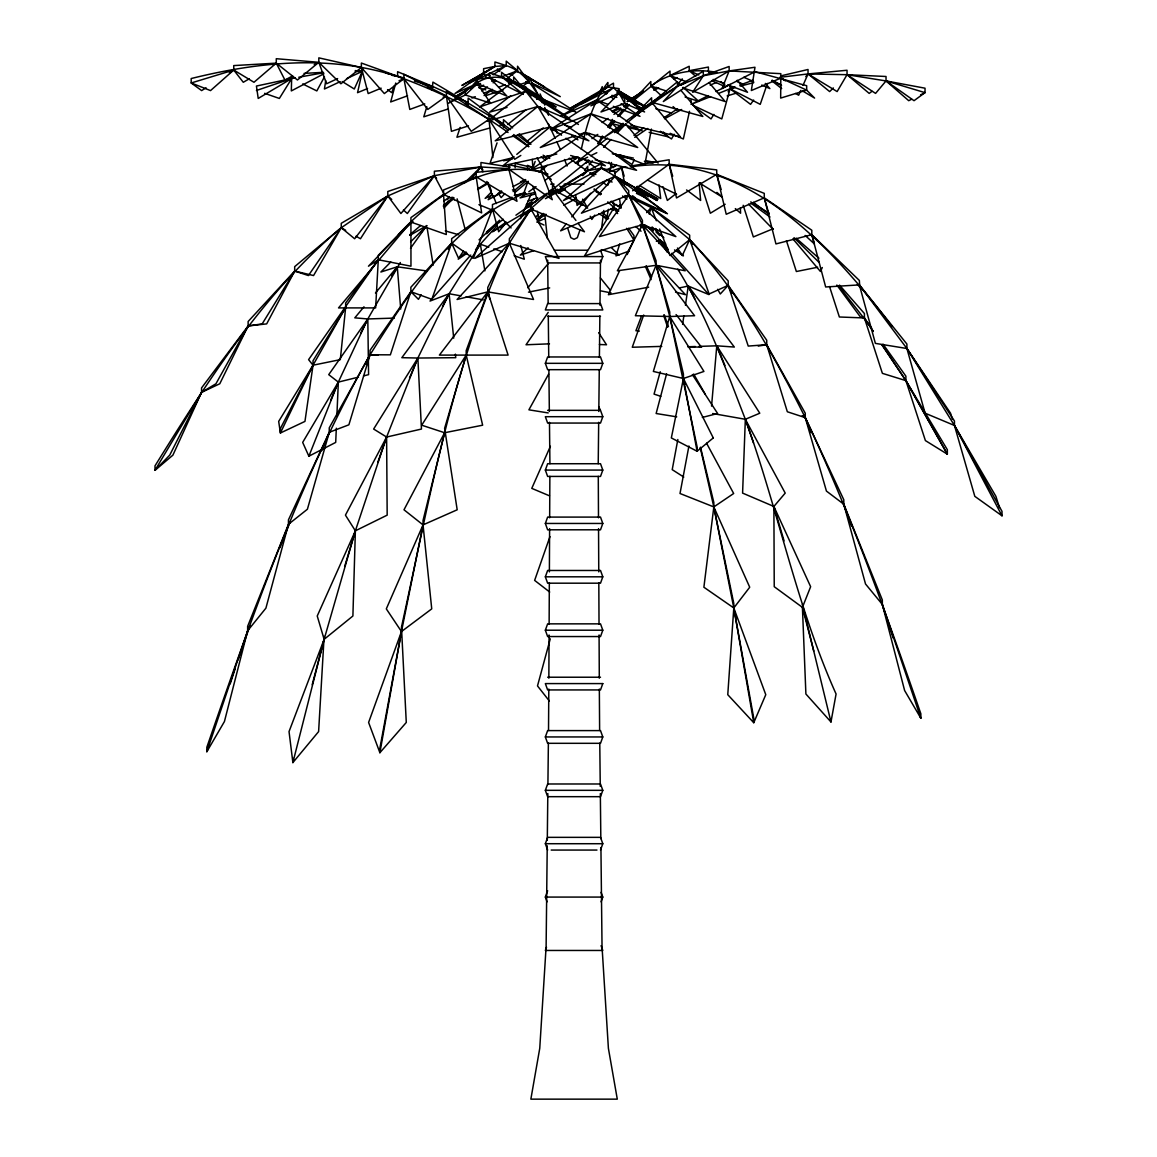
<?xml version="1.0" encoding="UTF-8"?>
<svg xmlns="http://www.w3.org/2000/svg" width="1157" height="1157" viewBox="0 0 1157 1157"><rect width="100%" height="100%" fill="white"/><g stroke="black" fill="none" stroke-linecap="round" stroke-linejoin="round"><path stroke-width="1.5" d="M548.808 689.051L548.519 730.501M548.852 678.233L549.069 634.976M549.127 624.158L549.329 582.694M549.387 571.876L549.604 528.619M549.662 517.801L549.864 476.337M625.995 121.21L651.608 102.264L677.452 86.197L703.297 75.755L729.141 70.924L780.83 73.672L780.671 98.085L806.675 90.145L814.6 98.085L802.322 90.825M547.232 845.781L546.118 946.643L539.755 1048.314L530.861 1099.15L617.288 1099.15L608.394 1048.314L602.03 946.643L600.931 847.575M547.29 840.372L547.811 793.543M547.912 784.533L548.375 743.112M598.227 463.726L598.675 422.291M598.805 411.487L599.268 370.052M599.398 357.455L599.861 316.02M599.977 305.217L600.483 260.18M497.163 225.499L480.343 244.228L449.104 293.762L417.865 358.034L386.612 437.042L355.373 530.817L352.899 616.001L324.134 639.329L289.033 731.6L292.88 762.593L318.609 731.6L324.134 636.364M291.723 75.552L291.318 90.926L323.917 73.759M698.929 346.406L716.79 345.813L759.773 413.223L745.339 419.282L742.592 493.099L773.888 506.462L810.638 586.7L802.423 607.367L805.894 693.998L830.972 721.968L836.077 693.998C796.349 605.632 778.357 510.063 745.339 419.282C725.453 368.215 706.985 315.847 677.785 269.176M336.325 428.22L335.704 442.408L308.876 456.205L302.671 442.408L338.336 382.099L367.81 318.956L400.322 262.523M336.875 415.797L338.336 382.099L328.733 374.651L367.81 318.956L394.363 318.088M711.555 406.121L716.79 345.813L734.333 347.057L688.256 286.054L679.419 287.919M467.818 106.126L468.195 98.114L510.541 129.598M601.423 229.708L603.824 210.429M682.616 324.394L683.888 315.687M685.436 305.231L688.256 286.054L708.894 294.587L671.711 253.325M325.724 80.571L324.437 89.002L340.216 81.641M608.032 185.062L608.828 179.856M610.144 171.178L611.475 162.501M651.405 129.078L644.883 164.482L619.762 154.705M677.843 439.501L672.217 469.655L683.787 477.06M688.921 446.009L680.012 493.504L713.826 506.925L749.722 587.235L733.798 607.96L727.767 694.692L753.757 722.72L765.775 694.692L733.798 607.96L713.826 506.925L700.245 447.557M577.95 164.713L579.353 157.641M608.466 209.316L606.398 219.454L602.797 215.535M658.926 243.534L659.707 240.005L647.819 226.541M580.004 229.954L577.343 237.691L574.074 239.282L570.806 237.691L567.841 228.609M689.514 111.332L683.339 138.97L670.163 133.315M432.082 89.971L432.906 82.104L503.483 124.161L503.657 127.429M581.32 149.181C586.556 125.737 592.89 101.802 607.859 82.494L607.859 86.934L602.233 91.085L560.523 116.365L596.607 100.052L608.278 104.448M312.188 684.756L324.134 639.329L355.373 530.817L387.176 515.14L386.612 437.042L373.639 429.045L417.865 358.034L455.757 357.687L455.381 354.129M666.62 373.725L656.135 413.512L676.715 416.838M395.752 83.029L390.676 101.946L407.568 95.785M550.269 638.852L537.499 685.927L549.315 700.94M660.228 371.744L654.052 394.118L660.806 396.316M512.059 197.225L492.463 204.529L492.463 208.969L451.664 238.646L451.664 243.1L410.865 287.24L410.865 291.694L370.052 350.311L370.052 354.765L329.253 427.844L329.253 432.299L307.4 509.239L288.455 524.295L247.641 626.327L247.641 630.767L224.429 721.534L206.843 751.717L206.843 747.263C253.094 613.311 300.198 478.608 370.052 354.765C409.78 291.81 453.284 222.014 525.423 193.103M644.839 229.028L645.808 225.716M649.207 214.132L651.131 207.508L631.867 198.266M426.832 106.719L423.795 116.814L447.701 109.134M431.894 89.913L432.906 86.558L397.603 71.705L397.603 76.145L404.328 78.126M344.612 566.641L355.373 530.817L345.437 515.14L386.612 437.042L421.466 429.045L417.865 358.034L401.841 357.687L449.104 293.762L461.05 295.888M619.776 243.794L615.972 255.842L629.437 250.968M460.139 127.357L456.914 137.264L489.686 128.037M467.124 105.866L468.195 102.554L432.906 86.558L414.408 81.106M230.2 683.859L235.261 668.442M238.082 659.88L249.854 625.923M497.047 142.889L490.018 163.325L512.667 157.757M767.395 83.449L760.236 104.347L730.053 88.8L718.685 93.355M377.775 462.323L386.612 437.042M549.965 536.602L534.635 580.395L549.705 592.037M394.103 86.066L391.775 92.676L387.566 89.624M643.697 315.022L632.272 347.245L661.761 346.391M527.954 181.548L523.138 194.969L535.431 192.351M532.162 169.804L535.17 161.416M545.352 363.327L547.637 356.963L600.512 356.963L602.797 363.327L600.512 369.676L547.637 369.676L545.352 363.327L602.797 363.327M602.797 256.579L600.512 262.928L547.637 262.928L545.352 256.579L602.797 256.579L600.512 250.216M545.352 470.075L547.637 463.726L600.512 463.726L602.797 470.075L600.512 476.424L547.637 476.424L545.352 470.075L602.797 470.075M545.352 523.456L547.637 517.092L600.512 517.092L602.797 523.456L600.512 529.805L547.637 529.805L545.352 523.456L602.797 523.456M545.352 576.822L547.637 570.473L600.512 570.473L602.797 576.822L600.512 583.186L547.637 583.186L545.352 576.822L602.797 576.822M602.797 416.694L600.512 423.057L547.637 423.057L545.352 416.694L602.797 416.694L600.512 410.345L547.637 410.345M545.352 630.203L547.637 623.854L600.512 623.854L602.797 630.203L600.512 636.552L547.637 636.552L545.352 630.203L602.797 630.203M545.352 736.951L547.637 730.602L600.512 730.602L602.797 736.951L600.512 743.315L547.637 743.315L545.352 736.951L602.797 736.951M545.352 790.332L547.637 783.983L600.512 783.983L602.797 790.332L600.512 796.681L547.637 796.681L545.352 790.332L602.797 790.332M547.637 850.062L545.352 843.713L547.637 837.35L600.512 837.35L602.797 843.713L600.512 850.062M547.073 901.853L545.352 897.08L547.637 890.731M546.494 947.279L545.352 950.461L602.797 950.461L601.076 945.688M601.076 901.853L602.797 897.08L601.076 892.322M279.907 547.782L290.378 521.286M209.287 745.007L206.843 751.717L247.641 630.767L265.908 608.148L288.455 524.295L288.455 519.855L329.253 432.299L348.879 424.807L370.052 354.765L390.357 354.837L410.865 291.694L431.85 299.33L451.664 243.1L473.329 258.3L492.463 208.969L511.09 227.958M641.614 315.803L635.902 330.757L639.373 331.061M308.876 456.205L338.336 382.099L358.496 377.124M321.791 450.695L329.253 432.299M409.535 377.92L417.865 358.034M599.731 92.589L602.233 86.63L602.233 91.085L570.647 108.035L613.499 83.159L613.499 87.614L624.751 98.981L624.751 103.436L644.579 111.969L619.125 93.11L619.125 88.67L607.859 86.934L580.756 104.52L613.499 87.614L590.88 105.837L619.125 93.11L643.437 105.837L617.983 90.347M330.627 400.336L338.336 382.099M520.491 218.687L531.135 194.217M800.846 90.318L798.677 95.221L795.568 93.486M803.001 85.401L808.034 73.932L808.034 69.492L780.917 75.856M550.399 446.255L531.772 488.37L549.474 495.818M355.373 530.817L317.235 616.001L324.134 639.329L292.88 762.593L292.88 758.139M365.612 364.527L370.052 354.765L378.31 354.837M822.309 267.513L820.458 271.519L792.921 238.892M619.675 270.608L608.394 294.717L648.672 287.182M627.195 254.54L633.964 240.092L633.964 235.638L628.714 228.291M360.637 333.23L367.81 318.956L354.809 317.842L363.992 306.807M407.611 298.014L410.865 291.694L418.444 299.33L421.134 294.775M634.354 159.811L631.939 164.482L615.972 154.011M442.524 306.345L449.104 293.762L430.028 301.066L470.769 255.061M324.466 76.825L316.83 90.926L302.7 83.94M548.577 374.188L528.908 409.824L548.216 412.933M674.155 134.255L671.479 138.97L660.387 131.291M586.281 163.151L588.031 160.158M805.793 76.593L808.034 73.932L847.04 70.259L847.04 74.699L837.133 91.577L808.034 73.932L779.688 77.345M448.077 249.174L451.664 243.1L458.562 258.3L463.552 251.055M597.836 143.598L602.407 136.02M607.888 126.937L612.458 119.373L612.458 123.813L609.421 128.138M391.746 275.742L397.27 266.79L427.251 271.027M295.252 77.866L291.723 78.517L279.358 98.446L264.62 93.327M713.883 114.398L711.02 118.925L695.343 107.543M728.143 91.808L730.053 88.8L730.053 84.345M492.087 193.899L488.153 199.713L502.268 192.279M594.814 215.115L591.849 219.454L590.229 216.243M548.216 312.376L526.045 344.772L549.474 343.831M490.467 211.876L492.463 208.969L498.681 231.747L506.491 222.173M475.31 251.503L480.343 244.228L488.804 247.106M598.314 143.96L603.361 136.772M410.489 248.321L426.745 225.601L410.619 241.9M753.641 100.052L750.56 104.347L730.053 88.8L721.78 118.925L692.681 105.2M614.584 120.906L608.061 126.995M617.78 116.553L623.117 109.279M625.243 106.372L627.383 103.465M629.509 100.558L631.65 97.651L631.65 102.105L634.267 104.578M584.589 170.412L587.742 166.29L587.742 170.73L582.766 175.604M589.144 164.93L592.384 160.823M566.207 223.865L560.639 230.836L614.005 207.71L618.547 210.372M571.775 216.909L590.706 193.233M421.278 232.398L426.745 225.601M470.928 179.277L480.95 166.97L480.95 162.515L510.266 167.085M615.654 131.912L622.394 123.625M375.461 293.01L397.27 266.79L400.727 309.049M871.988 91.331L869.182 93.399L847.04 74.699L886.031 76.492L886.031 80.932L875.574 93.399L847.04 74.699L808.034 73.932L829.641 91.577L833.373 87.961M677.698 84.302L682.297 78.864M813.761 651.073L802.423 607.367L774.235 586.7L773.888 506.462L785.213 493.099L745.339 419.282L712.654 413.526M527.766 287.789L548.404 263.449M646.647 212.657L651.131 207.508L689.673 235.175L689.673 239.615L709.14 293.994L728.201 285.345L728.201 280.905L689.673 239.615L651.131 207.508L656.352 220.756M475.556 249.637L480.343 244.228L484.884 270.868M614.714 121.268L612.458 123.813L607.57 125.882M619.226 116.148L629.379 104.651M507.778 77.938L517.541 70.664L506.231 61.162L506.231 65.616L494.921 61.986L494.921 66.441L483.612 68.697L483.612 73.137L472.302 85.734L454.99 93.471L483.612 73.137L494.921 66.441L506.231 65.616C523.774 71.011 534.086 87.701 542.416 102.944M524.439 209.186L534.245 198.642M645.49 105.88L631.65 102.105L650.827 81.554L650.827 86.008L661.312 95.698M504.727 193.812L501.14 197.601L498.248 193.219M603.607 147.329L610.997 139.534M617.144 133.026L625.763 123.929L658.116 163.137M443.926 207.956L453.746 197.89M491.392 192.033L485.13 198.397L491.566 195.388M390.791 261.988L380.87 272.025L397.27 266.79M631.924 117.71L651.608 97.81L651.608 102.264L680.475 137.003L630.898 125.158M543.848 214.58L538.815 219.656L537.267 211.225M447.123 199.785L449.625 197.355M464.666 182.763L480.95 166.97L509.601 168.705M486.591 233.714L492.839 227.654M543.197 213.394L536.761 219.483L546.306 214.407M528.069 247.757L520.317 255.119L533.753 250.707M634.788 188.721L637.406 186.277M466.04 251.922L458.23 259.211L467.081 253.224M479.056 239.788L497.279 222.795M546.147 195.114L474.789 258.387L509.355 243.201L530.918 209.012L530.918 204.572L546.74 193.393M548.693 192.8L552.496 189.329L552.496 184.874M499.665 220.177L486.432 232.094L503.353 219.295M412.991 221.551L398.384 234.524C435.755 194.318 490.684 155.53 547.97 174.143M439.573 197.948L443.55 194.405L443.55 189.965L476.178 176.79L516.977 201.289L508.82 169.211L508.82 164.757L541.447 171.655L551.238 179.393M445.488 204.746L453.53 197.702M653.763 89.696L656.467 87.339M560.61 187.318L587.742 170.73L601.409 163.658L601.409 168.112L563.416 200.551L615.076 176.254L657.176 200.551L615.35 176.226M606.774 180.159L577.083 205.469L575.579 194.81M614.873 173.246L621.627 167.505L625.142 166.926M409.679 234.842L420.627 225.557M443.898 205.816L453.472 197.688M513.158 191.57L525.553 181.099M514.793 192.597L528.286 181.259M539.075 172.191L547.16 165.393M631.65 102.105L670.019 71.098L670.019 75.552L680.475 84.938M627.123 122.801L677.452 81.757L677.452 86.197L663.323 101.556L703.297 75.755L729.141 66.484L729.141 70.924L721.997 88.597L754.986 71.72L806.675 85.705L806.675 90.145L780.83 78.126L751.341 90.535L754.986 67.265L729.141 70.924L692.667 92.271L703.297 75.755L703.297 71.315L677.452 86.197L633.993 116.467L651.608 102.264L702.834 116.467L680.909 90.333M526.782 141.501L543.226 127.906M514.026 156.629L502.977 165.74L556.792 154.055M516.789 154.358L549.908 127.024L588.899 140.821L537.831 106.473L525.741 91.229L501.574 72.298L501.574 76.752L523.311 94.382L489.498 77.49L477.407 79.124L477.407 83.579L490.51 103.132L465.331 94.975L448.598 103.132L465.881 91.389M501.56 190.919L493.359 197.601L486.822 181.475M545.988 194.897L588.855 160.187M507.793 124.45L526.088 109.727M508.068 132.505C464.159 99.979 412.297 81.409 361.36 63.042L361.36 67.496L340.881 83.767L318.826 62.304L276.277 58.703L276.277 63.143L284.911 79.992L292.62 75.972M633.964 135.485L643.711 127.733M510.627 95.771L489.613 112.128L507.041 107.399M521.836 87.05L528.85 81.597L528.85 77.143L540.145 98.417L575.984 112.128L531.786 83.506M675.833 193.812L667.343 200.436L662.99 186.754M607.555 138.088L575.318 163.137L587.626 157.178M614.555 132.65L625.763 123.929L604.648 137.003L623.146 123.307M443.926 204.847L453.472 197.471M443.796 201.217L449.422 196.965M473.372 178.916L476.178 176.79L476.178 172.335L508.82 169.211L552.308 199.713L541.447 171.655L541.447 167.201L544.557 168.821M535.763 216.677L538.583 214.551M484.089 95.597L492.448 89.364M632.633 190.789L669.165 164.236L716.718 169.891L716.718 174.345L726.234 214.262L764.271 197.818L811.809 230.229L811.809 234.683L825.664 286.979L859.362 284.897L906.9 344.048L906.9 348.503L925.094 413.179L954.453 425.472L995.902 496.339L999.46 507.692M591.965 138.652L597.807 134.414M472.302 81.279L483.612 73.137L486.591 77.505M481.789 90.911L487.444 86.862M493.099 82.812L495.919 80.802M524.772 209.2L537.904 199.785L515.906 215.216M575.94 220.452L552.496 189.329L549.618 191.368L552.496 189.329L582.81 205.339M443.55 194.405L410.923 217.603L410.966 266.197L378.296 259.747L368.461 266.197L410.923 222.057L446.298 234.524L443.55 194.405L481.645 212.888L476.178 176.79M443.247 206.047L453.486 198.816M505.667 222.462L492.492 231.776L530.918 209.012L584.459 231.776L578.066 223.287M549.575 191.397L552.496 189.329M493.171 74.786L506.231 65.616L468.831 83.29L494.921 66.441L461.903 85.444L483.612 73.137M525.871 193.812L520.057 197.919L535.734 193.913M528.778 191.773L536.053 186.639M544.788 180.492L578.254 156.904M602.132 122.541L608.032 118.448M613.933 114.369L621.309 109.25M624.259 107.211L627.21 105.171M634.73 137.336L647.732 128.485M470.205 88.467C498.841 60.222 529.978 92.343 556.098 106.95L525.741 91.229L479.678 106.95L513.665 81.323L513.665 76.883L522.443 87.325M477.393 246.224L480.343 244.228M508.198 130.177L488.992 114.89L488.992 119.345L471.246 131.334L446.443 96.017L403.909 74.279L403.909 78.734L409.795 109.438L424.793 103.942M642.222 91.765L627.861 101.353L639.908 93.977M477.566 85.444L480.545 83.449M612.111 111.405L618.069 107.5M627.007 101.642L643.393 90.897M664.06 117.667L677.554 108.83M206.033 87.787L201.651 90.593L191.194 82.971L191.194 78.531C260.846 61.263 334.995 53.989 403.909 78.734L427.801 109.438L446.443 96.017L446.443 91.562L488.992 119.345L514.706 159.276L520.824 155.443M229.361 72.848L233.743 70.042L233.743 65.587L276.277 63.143L297.436 79.992L318.826 62.304L318.826 57.85L361.36 67.496L384.341 93.572L403.909 78.734L399.035 80.759M477.566 189.025L487.979 182.416M526.927 206.438L529.964 204.558M531.974 204.818L527.447 207.58L530.673 205.96M548.548 194.68L557.602 189.155M725.164 204.254L710.34 213.235L700.65 182.907M520.722 216.07L532.914 208.766M291.723 78.517L258.213 98.446L256.435 86.037L291.723 78.517L256.435 90.492M520.679 215.809L532.885 208.564M409.983 235.377L425.212 226.483M249.29 78.792L243.288 82.277L233.743 70.042L191.194 82.971L210.531 90.593L233.743 70.042L253.976 82.277L276.277 63.143L273.283 64.893M477.754 189.502L488.659 183.182M565.397 189.112L558.166 193.262L537.036 157.93M466.907 90.174L456.364 96.089L477.407 83.579L506.911 96.089L489.498 77.49L489.498 73.05L501.574 76.752L539.697 97.998L513.665 81.323L508.646 83.333M469.916 88.482L478.955 83.42M654.11 90.347L658.68 87.787M673.952 79.24L677.004 77.533M601.409 168.112L545.439 198.686L587.742 170.73L601.409 168.112L615.076 171.8L615.076 176.254L628.743 195.157L642.424 220.394L642.424 224.834L656.091 265.286L669.758 312.057L669.758 316.512L697.092 446.804L697.092 451.244L671.335 437.939L683.425 378.498L683.425 374.044L669.758 316.512L656.091 265.286L656.091 260.846L642.424 224.834L628.743 195.157L628.743 190.717L615.076 176.254L601.409 168.112L604.504 169.905M664.537 118.781L681.704 109.496M563.806 205.122L576.533 198.353M513.231 186.508L525.77 179.899M520.838 216.142L533.334 209.547M612.603 112.113L620.542 107.948M623.71 106.27L626.877 104.607M314.198 64.705L318.826 62.304L326.549 83.767L337.627 78.589M708.214 95.597L691.062 104.434L710.557 96.609M716.009 91.577L728.491 85.155M680.461 85.3L685.118 83M911.687 99.227L908.722 100.688L886.031 80.932L847.04 74.699M920.582 94.831L925.022 92.647L925.022 88.192L886.031 80.932L914.03 100.688L925.022 92.647L886.031 80.932M590.692 155.689L596.838 152.71M478.781 87.484L483.669 85.184M491.812 81.352L495.066 79.819M520.505 181.808L525.321 179.537M346.536 78.705L362.315 71.344L362.315 68.379M605.227 170.325L616.71 165.234M536.819 222.086L544.889 218.557M612.357 167.519L615.553 166.145M526.319 204.644L531.251 202.518M586.368 134.791L589.622 133.417M381.159 88.178L368.172 93.572L361.36 67.496M773.194 228.71L753.352 236.939L743.184 205.281M367.564 88.539L357.556 92.676L362.315 71.344L355.257 70.606M710.138 85.097L716.487 82.48M471.911 97.998L475.252 96.667M483.597 93.327L491.942 90M498.624 87.325L505.305 84.663M500.822 77.215L517.541 70.664L517.541 66.209L528.85 81.597L518.582 84.938M549.286 193.624L557.544 190.471M734.926 86.977L730.053 88.8L735.143 87.469M739.8 85.141L752.802 80.281M515.313 196.01L525.104 192.366M527.751 201.289L537.672 197.616M427.83 88.409L432.906 86.558M443.117 97.231L446.443 96.017L451.432 131.334L468.498 125.882M656.337 241.235L659.707 240.005L665.651 243.968M609.739 171.655L621.627 167.505L626.906 167.143M573.279 157.945L576.605 156.817M575.333 135.788L540.29 147.503L590.967 113.834L638.852 129.526L596.607 100.052L550.399 129.526L590.967 113.834L637.709 147.503L585.341 132.448L578.659 134.675M486.114 95.525L503.208 89.957M464.781 103.653L468.195 102.554M727.16 95.915L736.966 92.936M576.287 156.875L530.166 170.296L585.341 132.448L636.567 170.296L595.219 159.811M500.041 125.13L503.483 124.161L503.483 119.706L512.638 127.906M536.66 99.357L540.145 98.417L540.145 93.963L544.802 105.142M740.22 86.153L753.786 82.61M702.342 417.431L717.615 413.512L692.349 374.535M561.564 135.181L549.908 127.024L495.21 140.821L537.831 106.473L572.498 121.21L525.741 91.229L487.444 121.21L537.831 106.473L549.908 127.024L555.201 138.348M363.529 375.88L368.577 374.651L367.81 318.956M817.623 267.253L796.363 271.519L786.427 240.699M528.474 292.142L549.691 287.919M503.469 160.765L512.189 159.131M514.272 195.331L524.83 193.364M298.781 77.23L323.483 72.761M758.254 346.073L766.729 344.699L805.258 413.208L805.258 417.648L826.431 491.074L843.8 504.235L882.328 599.977L882.328 604.417L904.629 690.541L920.856 718.237L920.856 713.782C886.204 613.615 850.583 513.592 805.258 417.648C773.498 354.259 738.513 291.651 689.673 239.615L670.048 255.538L659.606 229.043M630.42 166.073L669.165 159.782L669.165 164.236L676.512 197.963L716.718 174.345L764.271 193.378L764.271 197.818L775.942 243.925L811.809 234.683L859.362 280.457L859.767 286.979L857.366 284.362M630.42 166.897C743.445 149.499 830.437 245.168 892.061 326.679M304.074 73.383L323.483 72.327M688.213 346.753L695.357 346.522M355.257 71.503L362.315 71.344L354.302 89.002L342.168 81.496M550.645 184.137L554.102 184.137M564.168 184.137L583.981 184.137M554.405 250.216L587.293 250.216M547.637 316.309L600.512 316.309M547.637 677.221L600.512 677.221M545.352 843.713L602.797 843.713M551.18 850.062L596.969 850.062M545.352 897.08L602.797 897.08M599.413 344.497L606.514 344.772L598.675 332.695M687.721 346.652L701.561 347.245L676.078 314.588M525.538 168.763L529.009 169.067M717.123 72.399C694.041 68.176 670.105 72.081 650.827 86.008L666.23 90.94M392.31 75.436L397.603 76.145L385.845 73.065M906.9 348.503L954.453 425.472L1002.005 511.365L1002.005 515.805L974.816 496.339L954.453 425.472L954.453 421.018L906.9 348.503L875.386 343.383L859.362 284.897L906.9 348.503L950.519 413.179L952.486 419.326M466.155 296.799L483.221 299.851M600.512 290.826L610.983 292.866M616.175 155.703L630.276 158.495M644.377 161.286L653.184 163.036M612.27 153.751L633.429 158.09M645.78 160.606L654.587 162.414M624.896 195.562L635.41 197.919L632.561 195.764M621.193 125.853L612.458 123.813L617.549 128.716M628.179 127.487L642.164 130.741M649.149 132.375L668.37 136.859L663.135 131.884M675.529 292.027L685.508 294.717L658.507 266.096M655.874 108.729L671.45 112.981M445.271 230.894L458.75 234.755M570.647 155.486L605.299 165.74L565.947 138.233M479.041 87.787L485.766 89.856M489.136 90.882L497.539 93.471M564.862 125.245L571.572 127.299M685.06 96.971L698.756 101.353L683.078 87.281M601.741 249.594L618.952 255.119L611.33 247.569M682.572 87.845L725.179 101.556L709.053 82.552M713.204 73.108L708.402 71.503L708.402 67.048L689.21 70.707L689.21 66.267L670.019 75.552L685.219 81.265M493.88 248.842L502.34 251.72M514.185 255.755L524.323 259.211L520.809 245.486M596.217 191.888L601.322 193.682M713.131 79.428L724.6 83.709M727.869 84.924L747.538 92.271L737.197 80.267M613.297 106.328L639.995 116.365L621.121 103.725M737.183 81.713L743.575 84.244M478.94 204.644L493.547 210.617M486.909 74.511L490.192 75.87M743.806 77.288L753.597 81.525M761.74 85.054L769.882 88.597L765.298 83.405M603.853 91.793L607.092 93.196M611.966 95.322L616.826 97.434M634.658 105.215L641.137 108.035L616.941 92.69M698.785 74.945L689.21 70.707L695.719 76.319M711.569 80.6L724.34 86.254M651.55 206.626L667.459 213.77L635.685 190.211M633.834 189.95L648.6 196.69L635.395 188.07M592.615 173L595.855 174.519M607.223 179.798L612.096 182.068M636.451 193.393L647.819 198.686L634.34 189.806M531.989 83.102L560.292 96.638L520.592 72.515M537.528 221.942L544.021 225.065M647.515 180.087L676.643 194.246M509.485 73.658L512.725 75.263M525.683 81.684L528.923 83.29M612.704 203.458L620.745 207.479L619.516 198.7M772.066 80.339L781.38 85.04M618.821 92.531L642.294 104.52L618.04 90.289M512.435 189.849L515.588 191.455M610.665 208.723L613.846 210.372M711.526 73.137L708.402 71.503L711.165 73.744M598.748 213.77L608.322 218.818M772.167 80.383L781.525 85.618M515.443 70.751L518.51 72.457M527.722 77.606L544.614 87.021L520.549 72.486M636.755 187.174L658.029 199.149L636.712 186.61M345.683 230.286L341.257 227.741L341.257 223.301L387.812 195.952L434.381 175.69L480.95 166.97L482.874 169.877M356.023 236.216L360.463 238.761L387.812 195.952L387.812 191.498L434.381 175.69L436.594 178.366M641.282 223.72L653.401 230.836L644.709 224.718M780.83 78.126L785.444 80.845M612.574 207.392L618.735 211.109M750.734 201.911L769.159 213.264M699.435 182.965L722.127 197.023M639.633 185.482L660.69 198.512L659.056 184.918M802.249 415.696L805.258 417.648L843.8 499.781L843.8 504.235L865.523 583.996L882.328 604.417L920.856 718.237L919.598 714.968M613.384 175.994L626.863 184.874M674.545 249.912L683.454 255.842L676.917 249.825M603.679 92.054L606.586 93.992M610.939 96.913L613.846 98.866M541.621 99.415L569.591 118.462M572.541 120.473L578.428 124.479M512.464 135.557L528.604 146.693M615.755 204.341L620.094 207.392M572.05 135.716L577.936 139.881M601.163 194.13L594.033 189.054L600.281 194.882M611.156 201.231L614.005 203.256L614.005 207.71L584.516 255.899L633.964 240.092L626.704 228.319M569.273 158.176L586.744 170.773M589.651 172.885L594.018 176.038M602.768 182.343L607.136 185.482M751.414 203.56L770.012 217.01M590.649 172.841L593.541 174.953M622.524 195.996L626.877 199.163M572.816 157.048L575.68 159.16M686.564 189.95L700.636 200.436L699.117 183.095M583.996 159.116L595.421 167.736M655.18 228.667L658.029 230.807L655.339 228.493M719.538 176.5L716.718 174.345L721.173 189.531M753.467 202.388L769.015 214.262L764.271 197.818M517.598 135.036L528.894 143.728M771.849 80.845L781.684 88.597M559.641 186.046L587.64 208.173L582.564 199.163M513.694 134.53L528.792 146.534M720.84 81.626L724.976 84.996M541.143 156.716L545.251 160.143M618.055 211.239L607.772 201.882M635.641 226.512L641.05 231.212M796.175 238.226L818.91 258.199M716.906 192.38L722.17 197.023M735.317 208.607L740.581 213.235L740.393 207.855M519.175 133.764L530.933 144.321M391.731 199.452L387.812 195.952L341.257 227.741L294.688 266.631L294.688 271.071L266.674 323.888L248.133 325.941L201.564 387.913L201.564 392.353L172.885 455.164L154.995 470.306L154.995 465.852C208.318 380.277 263.087 293.111 341.257 227.741L354.649 238.761L387.812 195.952L400.886 213.51L434.381 175.69L434.381 171.236L480.95 166.97L482.903 171.8M403.446 209.995L407.351 213.51L434.381 175.69L443.941 193.769M805.156 235.435L814.398 243.925L811.809 234.683L817.811 241.22M652.085 226.946L663.843 237.778M673.085 106.603L677.019 110.233M544.007 156.209L546.625 158.639M543.139 155.139L547.001 158.769M636.885 107.066L639.517 109.553M655.99 231.921L659.707 235.565M794.02 237.677L819.156 262.465M602.233 212.049L608.64 218.398M748.579 204.124L773.151 229.361M497.365 68.972L499.81 71.503M547.304 155.891L549.734 158.451M667.314 252.284L659.707 240.005L668.11 249.334M839.519 285.114L864.409 313.518L864.409 317.958L882.386 373.349L905.888 380.624L947.352 449.74L947.352 454.18L925.398 440.586L905.888 380.624L882.184 344.815M452.04 197.109L454.238 199.785M608.886 162.139L613.369 167.606M600.411 277.94L610.491 290.421M838.623 285.779L871.669 328.154M639.98 224.935L642.164 227.813M836.844 285.056L860.403 316.989L864.409 317.958L873.289 331.394M841.877 501.603L843.8 504.235L851.639 526.29M617.158 212.121L614.005 207.71L617.636 213.597M883.066 344.164L905.888 376.184L905.888 380.624L947.352 454.18L905.888 380.624L881.894 344.902M659.707 240.005L664.812 247.439M873.145 331.437L864.409 317.958L839.375 316.989L829.511 286.502M651.131 207.508L653.083 210.516M677.452 248.032L682.326 255.538L689.673 239.615L692.291 244.286M531.323 95.872L525.741 86.789L525.741 89.754M693.679 374.044L705.192 394.118M717.673 289.337L720.29 293.994L728.201 285.345L766.729 340.245L766.729 344.699L787.338 411.762L805.258 417.648L811.187 432.675M706.565 443.203L733.668 493.504L713.826 506.925L703.89 587.235L733.798 607.96L753.757 718.266L753.757 722.72L733.798 607.96L733.798 603.506L713.826 506.925L713.826 502.471L700.52 447.238M954.453 425.472L1002.005 515.805M598.646 406.642L600.295 409.824M688.256 286.054L694.779 298.694M544.672 107.485L548.447 115.049M732.15 293.343L728.201 285.345L748.232 346.073L766.729 344.699L770.331 352.871M540.088 106.704L541.606 109.828M548.404 123.9L549.908 127.024M646.257 265.734L651.637 276.942M556.705 141.588L560.48 149.687M619.66 205.035L621.063 208.246M645.375 266.443L651.087 279.618M546.798 109.929L548.794 114.717M716.79 345.813L724.947 365.54M551.817 127.371L553.089 130.567M554.116 127.834L555.447 131.189M564.529 159.492L567.075 166.058M489.425 185.8L491.291 190.645M493.171 195.49L496.295 203.574M664.219 314.733L668.457 326.491M745.339 419.282L753.496 442.929M555.418 128.21L557.11 133.171M663.626 315.268L667.618 327.229M533.001 186.682L537.398 200.204M882.328 604.417L893.233 638.201M773.888 506.462L784.084 540.912M669.165 164.236L672.709 176.211M624.187 176.124L621.627 167.505L624.852 184.701M682.876 377.153L684.872 384.066M682.717 378.556L683.642 381.969M457.116 198.845L465.345 230.2M488.225 290.407L489.744 299.301M427.02 227.307L433.181 265.141M544.759 213.929L547.42 238.573M449.104 293.762L453.718 338.148M488.992 119.345L492.882 157.54M532.292 159.406L532.914 168.315M599.63 730.501L599.34 689.051M599.774 743.112L600.252 786.341M600.338 793.543L600.83 838.579M547.666 260.18L548.143 303.409M548.288 316.02L548.751 357.455M548.881 370.052L549.344 411.487M549.474 422.291L549.922 463.726M598.285 476.337L598.487 517.801M598.545 528.619L598.762 571.876M598.82 582.694L599.022 624.158M599.08 634.976L599.297 678.233M830.972 719.003L830.972 721.968L802.423 604.402M691.062 99.979L691.062 102.944M527.505 169.775L527.505 165.335L534.158 168.025L515.14 163.368L515.14 167.808M378.296 259.747L375.635 307.907L338.538 307.907L410.923 222.057L378.296 255.292L378.296 259.747L308.601 359.639L313.026 365.207L304.956 421.408L280.399 432.993L278.678 421.408L313.026 365.207L345.654 307.458L345.654 303.004L378.296 259.747M345.654 307.458L340.303 359.639L313.026 365.207L280.399 428.538L280.399 432.993L313.026 365.207L313.026 360.753L345.654 307.458M401.465 631.548L379.886 752.715L406.281 722.46L401.465 627.108C429.999 497.467 452.589 364.267 509.355 243.201L509.355 238.761L530.918 209.012L559.005 258.387L509.355 243.201L457.087 299.489L487.777 291.882L533.551 299.489L509.355 243.201L487.777 287.442L487.777 291.882L508.097 355.098L439.4 355.098L487.777 291.882L466.199 350.614L466.199 355.054L482.643 425.197L444.621 432.732L421.698 425.197L466.199 355.054L444.621 428.278L457.189 509.789L423.043 524.888L386.308 608.871L401.465 631.548L379.886 748.261L379.886 752.715L368.606 722.46L401.465 631.548L423.043 524.888L423.043 520.448L444.621 432.732L403.995 509.789L423.043 524.888L431.735 608.871L401.465 631.548M669.758 316.512L653.358 371.44L683.425 378.498L703.933 371.44L669.758 316.512L635.367 315.731L656.091 265.286L685.219 270.781L642.424 224.834L599.398 236.607L628.743 195.157L666.519 213.192L615.076 176.254L581.407 213.192L628.743 195.157L675.876 236.607L642.424 224.834L617.375 270.781L656.091 265.286L694.576 315.731L669.758 316.512M547.637 303.597L545.352 309.946L602.797 309.946L600.512 303.597L547.637 303.597M602.797 683.585L600.512 689.934L547.637 689.934L545.352 683.585L602.797 683.585M248.133 325.941L219.787 383.762L201.564 392.353L154.995 470.306L169.703 455.164L201.564 392.353L215.94 383.762L248.133 325.941L248.133 321.501L294.688 271.071L313.561 275.554L341.257 227.741L308.413 275.554L294.688 271.071L262.176 323.888L248.133 325.941M619.125 93.11L600.989 111.969L624.751 103.436L619.125 93.11M477.407 83.579L465.331 94.975L465.331 90.521L477.407 83.579M713.276 437.939L697.092 451.244L683.425 378.498L713.276 437.939"/></g></svg>
